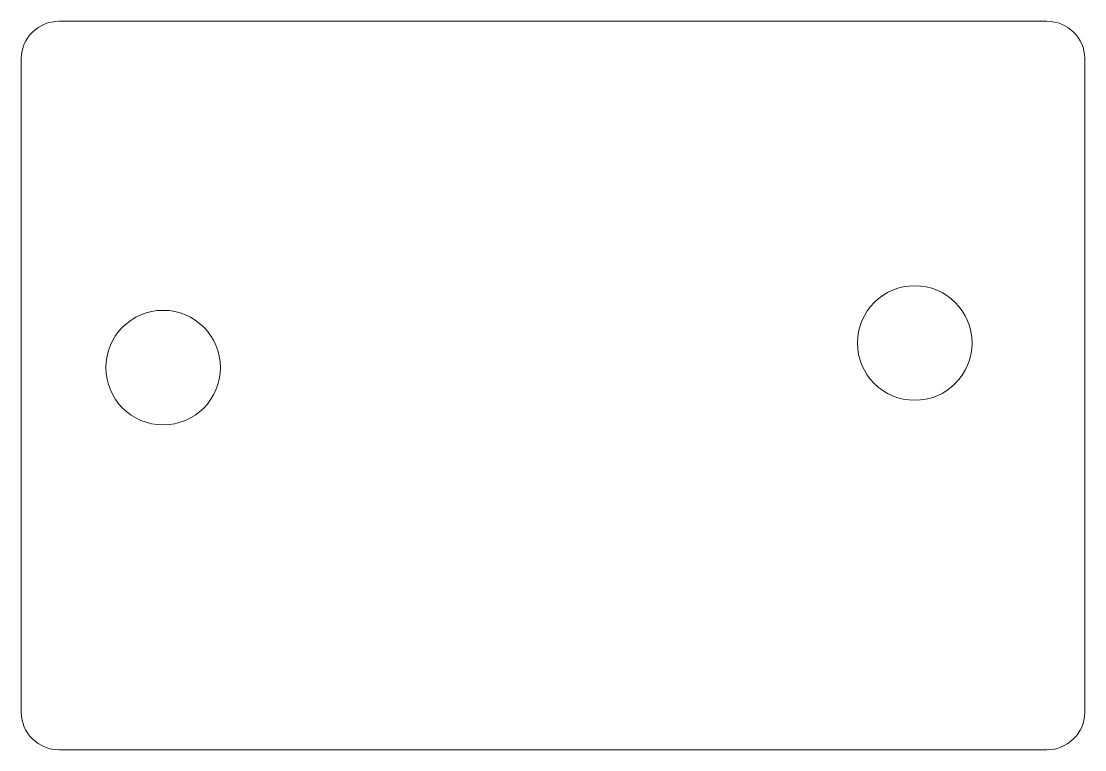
# Model space of a CAD drawing. Header units: inches. Extents: x 1.85 to 3.41, y -2.33 to -1.27.
import ezdxf

# ---------------------------------------------------------------- set-up
doc = ezdxf.new("R2010")
doc.units = ezdxf.units.IN
doc.header["$MEASUREMENT"] = 0
doc.layers.add('Layer 1', color=7, linetype='Continuous')
doc.layers.add('Layer 2', color=7, linetype='Continuous')

msp = doc.modelspace()

# ---------------------------------------------------------------- linework, layer by layer
at = {"layer": 'Layer 1', "color": 22, "lineweight": 9}
msp.add_open_spline([(3.4092, -2.2804), (3.4092, -2.3104), (3.3843, -2.3348), (3.3537, -2.3348), (3.3537, -2.3348), (1.9092, -2.3348), (1.9092, -2.3348), (1.8785, -2.3348), (1.8537, -2.3104), (1.8537, -2.2804), (1.8537, -2.2804), (1.8537, -1.3231), (1.8537, -1.3231), (1.8537, -1.2931), (1.8785, -1.2688), (1.9092, -1.2688), (1.9092, -1.2688), (3.3537, -1.2688), (3.3537, -1.2688), (3.3843, -1.2688), (3.4092, -1.2931), (3.4092, -1.3231), (3.4092, -1.3231), (3.4092, -2.2804), (3.4092, -2.2804)], degree=3, knots=[0, 0, 0, 0, 1, 1, 1, 2, 2, 2, 3, 3, 3, 4, 4, 4, 5, 5, 5, 6, 6, 6, 7, 7, 7, 8, 8, 8, 8], dxfattribs=at)
at = {"layer": 'Layer 2', "color": 1, "lineweight": 9}
for points in [[(3.2444, -1.7396), (3.2444, -1.7859), (3.2069, -1.8234), (3.1606, -1.8234), (3.1143, -1.8234), (3.0768, -1.7859), (3.0768, -1.7396), (3.0768, -1.6933), (3.1143, -1.6558), (3.1606, -1.6558), (3.2069, -1.6558), (3.2444, -1.6933), (3.2444, -1.7396)], [(2.145, -1.7756), (2.145, -1.8219), (2.1075, -1.8594), (2.0612, -1.8594), (2.0149, -1.8594), (1.9774, -1.8219), (1.9774, -1.7756), (1.9774, -1.7293), (2.0149, -1.6918), (2.0612, -1.6918), (2.1075, -1.6918), (2.145, -1.7293), (2.145, -1.7756)]]:
    msp.add_open_spline(points, degree=3, knots=[0, 0, 0, 0, 1, 1, 1, 2, 2, 2, 3, 3, 3, 4, 4, 4, 4], dxfattribs=at)

doc.saveas('drawing.dxf')
